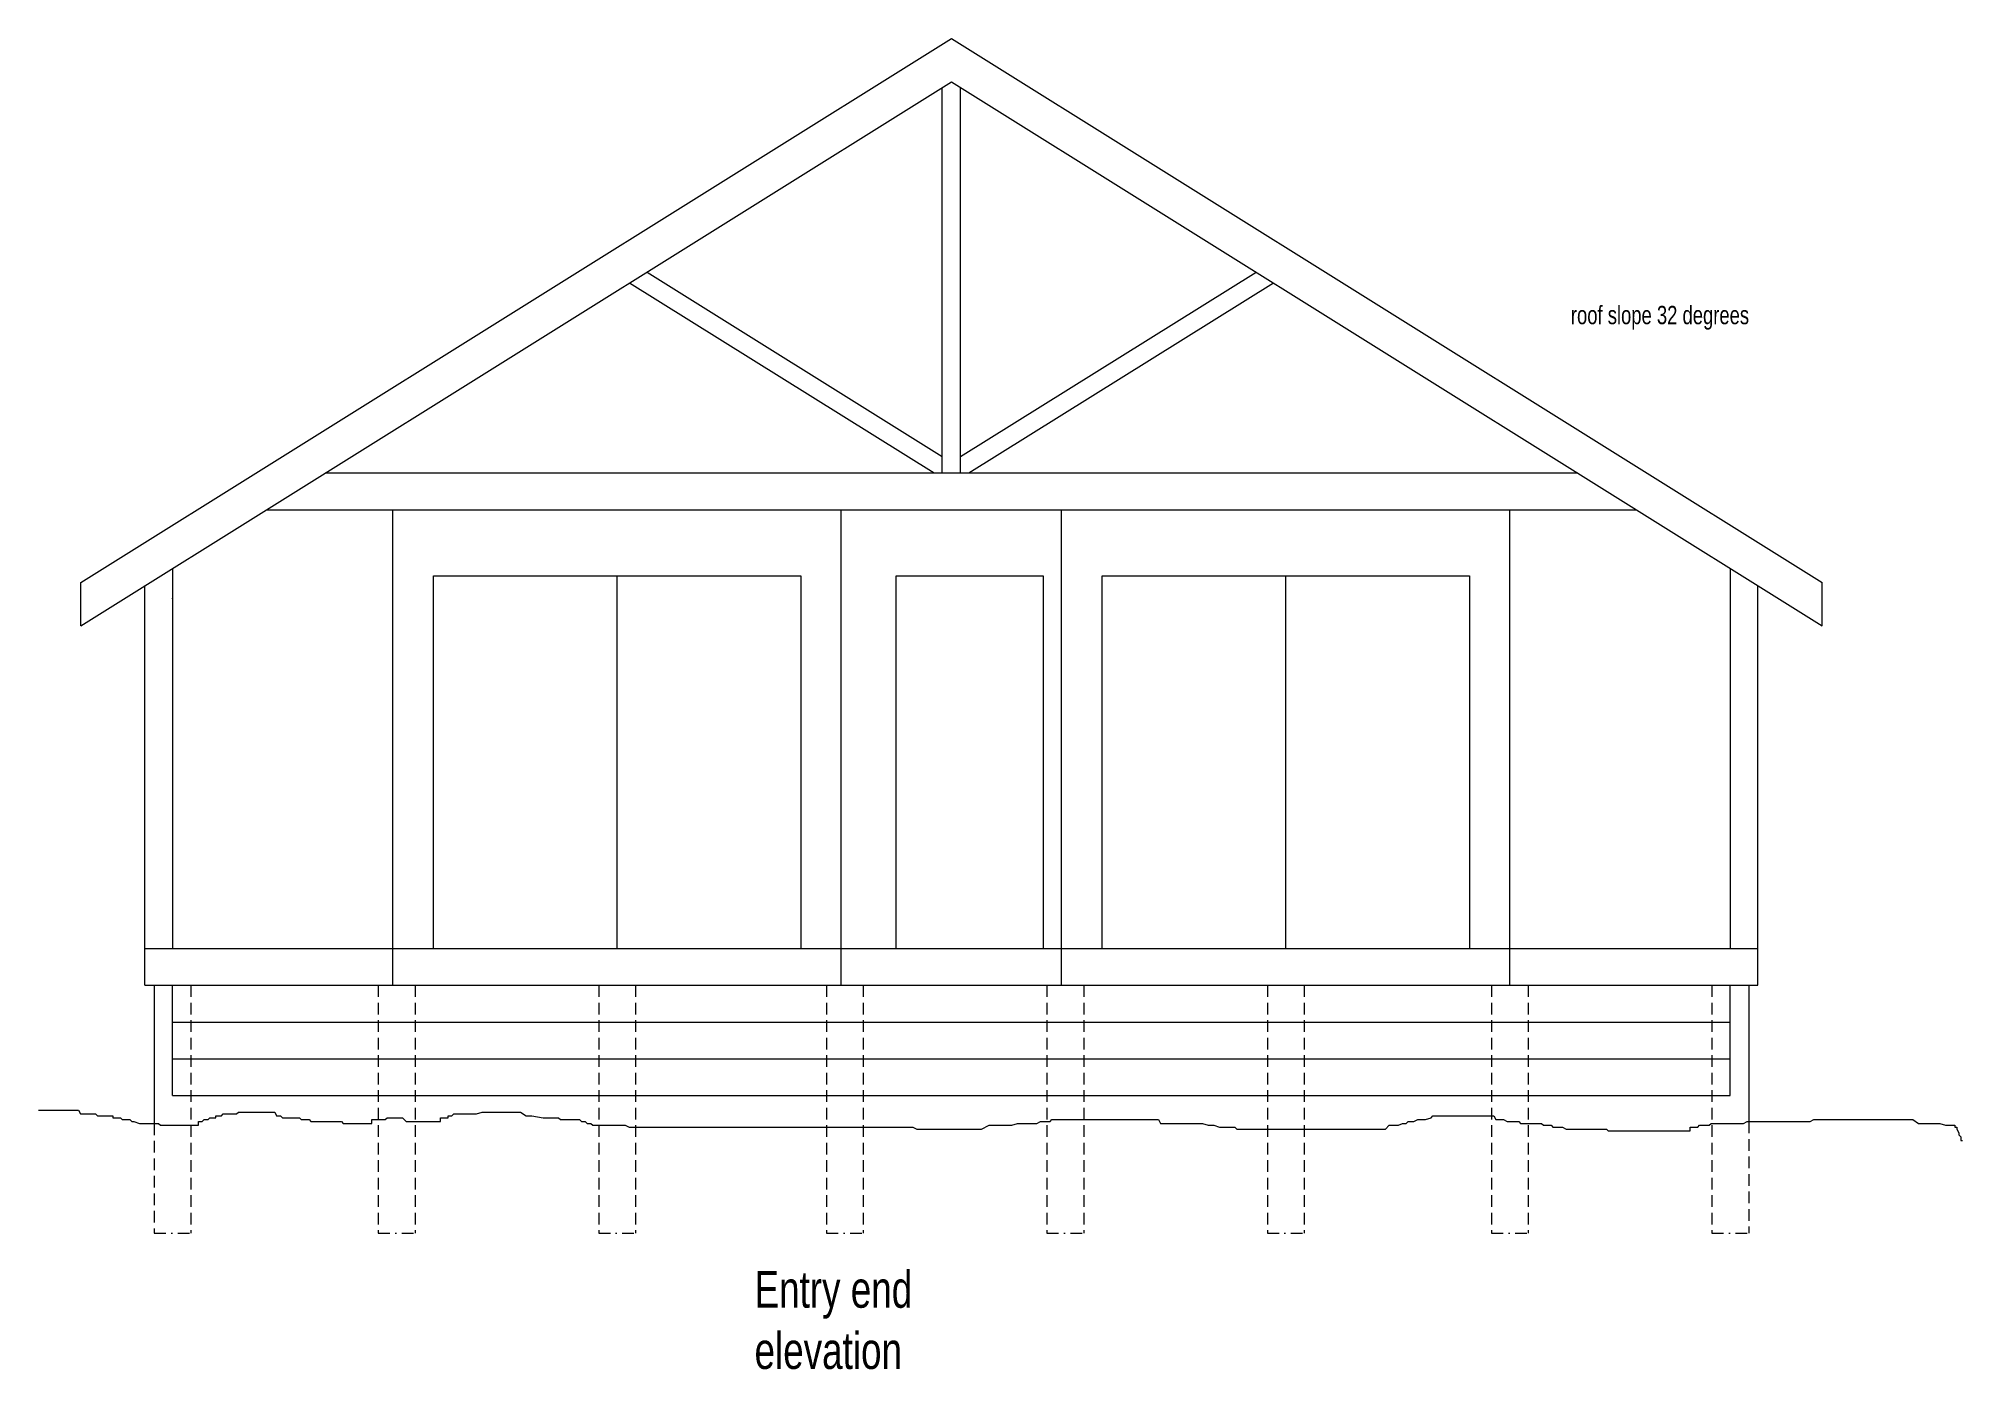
# Model space of a CAD drawing. Header units: centimetres. Extents: x 1623 to 2670, y -439 to 286.
import ezdxf

# ---------------------------------------------------------------- set-up
doc = ezdxf.new("R2010")
doc.units = ezdxf.units.CM
for name, pattern in [('DASHDOT2', [12.7, 6.35, -3.175, 0, -3.175]), ('DASHED2', [9.525, 6.35, -3.175]), ('DOT', [6.35, 0, -6.35])]:
    doc.linetypes.add(name, pattern=pattern)
doc.layers.get('0').update_dxf_attribs({"linetype": 'CONTINUOUS', "lineweight": 0})
for name, color, linetype, lineweight in [('bogus', 3, 'DOT', 0), ('deck', 222, 'CONTINUOUS', 0), ('dimesions', 5, 'CONTINUOUS', 0), ('text', 7, 'CONTINUOUS', 0)]:
    doc.layers.add(name, color=color, linetype=linetype, lineweight=lineweight)
doc.styles.get("Standard").update_dxf_attribs({"font": 'txt', "width": 0.75})

msp = doc.modelspace()

# ---------------------------------------------------------------- linework, layer by layer
for p, q in [((1815.7, 28.9), (2059.7, 28.9)), ((1815.7, 28.9), (2059.7, 28.9)), ((1815.7, -230.1), (1815.7, 28.9)), ((2059.7, -230.1), (2059.7, 28.9)), ((2179.7, 28.9), (2423.7, 28.9)), ((2179.7, -230.1), (2179.7, 28.9)), ((2423.7, -230.1), (2423.7, 28.9)), ((1837.7, -210.1), (1837.7, -7.1)), ((1837.7, -7.1), (2037.7, -7.1)), ((1937.7, -210.1), (1937.7, -7.1)), ((2037.7, -7.1), (2037.7, -210.1)), ((2201.7, -210.1), (2201.7, -7.1)), ((2201.7, -7.1), (2401.7, -7.1)), ((2301.7, -210.1), (2301.7, -7.1)), ((2401.7, -7.1), (2401.7, -210.1)), ((1815.7, -230.1), (2059.7, -230.1)), ((2179.7, -230.1), (2423.7, -230.1))]:
    msp.add_line(p, q)
at = {"layer": 'bogus'}
msp.add_point((1695.7, -19.4), dxfattribs=at)
at = {"layer": 'deck'}
for p, q in [((1645.7, -10.7), (2119.7, 285.5)), ((2119.7, 285.5), (2593.7, -10.7)), ((1645.7, -34.3), (2119.7, 261.9)), ((2119.7, 261.9), (2593.7, -34.3)), ((2114.7, 48.9), (2114.7, 258.8)), ((2124.7, 48.9), (2124.7, 258.8)), ((1954, 158.3), (2114.7, 57.9)), ((2124.7, 57.9), (2285.5, 158.3)), ((1944.5, 152.4), (2110.3, 48.9)), ((2129.2, 48.9), (2295, 152.4)), ((1778.7, 48.9), (2460.7, 48.9)), ((1746.7, 28.9), (2492.8, 28.9)), ((1695.7, -3), (1695.7, -210.1)), ((2089.7, -210.1), (2089.7, -7.1)), ((2089.7, -7.1), (2169.7, -7.1)), ((2169.7, -7.1), (2169.7, -210.1)), ((2543.7, -3), (2543.7, -210.1)), ((1645.7, -34.3), (1645.7, -10.7)), ((1680.7, -230.1), (1680.7, -12.4)), ((2558.7, -230.1), (2558.7, -12.4)), ((2593.7, -34.3), (2593.7, -10.7)), ((1680.7, -210.1), (2558.7, -210.1)), ((1680.7, -230.1), (2558.7, -230.1)), ((1685.7, -230.1), (1685.7, -305.3)), ((1695.7, -290.1), (1695.7, -230.1)), ((2543.7, -290.1), (2543.7, -230.1)), ((2553.7, -230.1), (2553.7, -304.3)), ((1695.7, -250.1), (2543.7, -250.1)), ((1695.7, -270.1), (2543.7, -270.1)), ((1695.7, -290.1), (2543.7, -290.1))]:
    msp.add_line(p, q, dxfattribs=at)
at = {"layer": 'deck', "linetype": 'DASHED2'}
for p, q in [((1705.7, -230.1), (1705.7, -365.1)), ((1807.7, -230.1), (1807.7, -365.1)), ((1827.7, -230.1), (1827.7, -365.1)), ((1927.7, -230.1), (1927.7, -365.1)), ((1947.7, -230.1), (1947.7, -365.1)), ((2051.7, -230.1), (2051.7, -365.1)), ((2071.7, -230.1), (2071.7, -365.1)), ((2171.7, -230.1), (2171.7, -365.1)), ((2191.7, -230.1), (2191.7, -365.1)), ((2291.7, -230.1), (2291.7, -365.1)), ((2311.7, -230.1), (2311.7, -365.1)), ((2413.7, -230.1), (2413.7, -365.1)), ((2433.7, -230.1), (2433.7, -365.1)), ((2533.7, -230.1), (2533.7, -365.1)), ((1685.7, -305.3), (1685.7, -365.1)), ((2553.7, -304.3), (2553.7, -365.1))]:
    msp.add_line(p, q, dxfattribs=at)
at = {"layer": 'deck', "linetype": 'DASHDOT2'}
for p, q in [((1685.7, -365.1), (1705.7, -365.1)), ((1807.7, -365.1), (1827.7, -365.1)), ((1927.7, -365.1), (1947.7, -365.1)), ((2051.7, -365.1), (2071.7, -365.1)), ((2171.7, -365.1), (2191.7, -365.1)), ((2291.7, -365.1), (2311.7, -365.1)), ((2413.7, -365.1), (2433.7, -365.1)), ((2533.7, -365.1), (2553.7, -365.1))]:
    msp.add_line(p, q, dxfattribs=at)
at = {"layer": 'deck'}
msp.add_lwpolyline([(1622.7, -298), (1624.8, -298), (1625.8, -298), (1626.9, -298), (1628.9, -298), (1631, -298), (1632, -298), (1633.1, -298), (1635.2, -298), (1637.2, -298), (1638.3, -298), (1640.3, -298), (1642.4, -298), (1643.5, -298), (1644.5, -298), (1645.5, -300.1), (1647.6, -300.1), (1648.6, -300.1), (1649.7, -300.1), (1650.7, -300.1), (1651.8, -300.1), (1652.8, -300.1), (1653.8, -300.1), (1654.9, -301.1), (1655.9, -301.1), (1656.9, -301.1), (1658, -301.1), (1659, -301.1), (1660, -301.1), (1661.1, -301.1), (1663.2, -301.1), (1663.2, -302.2), (1664.2, -302.2), (1665.2, -302.2), (1666.3, -302.2), (1667.3, -302.2), (1668.3, -303.2), (1669.4, -303.2), (1670.4, -303.2), (1672.5, -303.2), (1673.5, -304.3), (1674.6, -304.3), (1677.7, -305.3), (1679.8, -305.3), (1681.8, -305.3), (1684.9, -305.3), (1688, -305.3), (1689.1, -306.3), (1691.2, -306.3), (1692.2, -306.3), (1693.2, -306.3), (1694.3, -306.3), (1695.3, -306.3), (1696.3, -306.3), (1697.4, -306.3), (1698.4, -306.3), (1699.5, -306.3), (1700.5, -306.3), (1701.5, -306.3), (1702.6, -306.3), (1703.6, -306.3), (1704.6, -306.3), (1705.7, -306.3), (1706.7, -306.3), (1707.8, -306.3), (1708.8, -306.3), (1709.8, -306.3), (1709.8, -304.3), (1710.9, -304.3), (1711.9, -304.3), (1712.9, -303.2), (1714, -303.2), (1715, -303.2), (1716, -302.2), (1717.1, -302.2), (1718.1, -302.2), (1719.2, -302.2), (1719.2, -301.1), (1721.2, -301.1), (1722.3, -301.1), (1723.3, -300.1), (1724.3, -300.1), (1725.4, -300.1), (1726.4, -300.1), (1727.5, -300.1), (1729.5, -300.1), (1730.6, -300.1), (1731.6, -299.1), (1732.6, -299.1), (1733.7, -299.1), (1734.7, -299.1), (1735.8, -299.1), (1736.8, -299.1), (1737.8, -299.1), (1738.9, -299.1), (1739.9, -299.1), (1740.9, -299.1), (1742, -299.1), (1743, -299.1), (1744, -299.1), (1745.1, -299.1), (1746.1, -299.1), (1747.2, -299.1), (1749.2, -299.1), (1751.3, -299.1), (1752.3, -301.1), (1753.4, -301.1), (1754.4, -301.1), (1755.5, -302.2), (1756.5, -302.2), (1758.6, -302.2), (1759.6, -302.2), (1760.6, -302.2), (1761.7, -302.2), (1762.7, -302.2), (1763.7, -302.2), (1764.8, -302.2), (1765.8, -303.2), (1766.9, -303.2), (1767.9, -303.2), (1768.9, -303.2), (1770, -303.2), (1771, -304.3), (1772, -304.3), (1773.1, -304.3), (1775.2, -304.3), (1776.2, -304.3), (1777.2, -304.3), (1778.3, -304.3), (1779.3, -304.3), (1780.3, -304.3), (1782.4, -304.3), (1783.5, -304.3), (1784.5, -304.3), (1785.5, -304.3), (1787.6, -304.3), (1788.6, -305.3), (1789.7, -305.3), (1790.7, -305.3), (1791.7, -305.3), (1792.8, -305.3), (1793.8, -305.3), (1794.9, -305.3), (1795.9, -305.3), (1796.9, -305.3), (1798, -305.3), (1799, -305.3), (1800, -305.3), (1801.1, -305.3), (1802.1, -305.3), (1803.2, -305.3), (1804.2, -305.3), (1804.2, -303.2), (1805.2, -303.2), (1806.3, -303.2), (1807.3, -303.2), (1809.4, -303.2), (1811.5, -303.2), (1812.5, -302.2), (1813.5, -302.2), (1814.6, -302.2), (1815.6, -302.2), (1816.6, -302.2), (1818.7, -302.2), (1820.8, -302.2), (1822.9, -304.3), (1826, -304.3), (1827, -304.3), (1828, -304.3), (1829.1, -304.3), (1830.1, -304.3), (1831.2, -304.3), (1832.2, -304.3), (1833.2, -304.3), (1835.3, -304.3), (1836.3, -304.3), (1837.4, -304.3), (1838.4, -304.3), (1839.5, -304.3), (1840.5, -304.3), (1841.5, -304.3), (1841.5, -302.2), (1842.6, -302.2), (1843.6, -302.2), (1844.6, -302.2), (1845.7, -302.2), (1845.7, -301.1), (1846.7, -301.1), (1847.7, -301.1), (1848.8, -300.1), (1849.8, -300.1), (1850.9, -300.1), (1851.9, -300.1), (1852.9, -300.1), (1854, -300.1), (1855, -300.1), (1858.1, -300.1), (1859.2, -300.1), (1861.2, -300.1), (1864.3, -299.1), (1866.4, -299.1), (1868.5, -299.1), (1871.6, -299.1), (1874.7, -299.1), (1876.8, -299.1), (1879.9, -299.1), (1882, -299.1), (1885.1, -299.1), (1888.2, -301.1), (1891.3, -301.1), (1897.5, -302.2), (1899.6, -302.2), (1904.8, -302.2), (1905.8, -302.2), (1906.9, -303.2), (1907.9, -303.2), (1908.9, -303.2), (1910, -303.2), (1911, -303.2), (1912, -303.2), (1913.1, -303.2), (1914.1, -303.2), (1916.2, -303.2), (1917.2, -303.2), (1918.3, -304.3), (1919.3, -304.3), (1920.3, -304.3), (1921.4, -305.3), (1922.4, -305.3), (1923.4, -305.3), (1924.5, -306.3), (1926.6, -306.3), (1927.6, -306.3), (1928.6, -306.3), (1931.7, -306.3), (1934.9, -306.3), (1936.9, -306.3), (1939, -306.3), (1942.1, -306.3), (1944.2, -307.4), (1945.2, -307.4), (1946.3, -307.4), (1947.3, -307.4), (1948.3, -307.4), (1949.4, -307.4), (1950.4, -307.4), (1951.4, -307.4), (1952.5, -307.4), (1953.5, -307.4), (1955.6, -307.4), (1956.6, -307.4), (1957.7, -307.4), (1958.7, -307.4), (1959.7, -307.4), (1961.8, -307.4), (1962.9, -307.4), (1963.9, -307.4), (1964.9, -307.4), (1966, -307.4), (1967, -307.4), (1968, -307.4), (1969.1, -307.4), (1970.1, -307.4), (1971.2, -307.4), (1972.2, -307.4), (1973.2, -307.4), (1975.3, -307.4), (1977.4, -307.4), (1980.5, -307.4), (1982.6, -307.4), (1985.7, -307.4), (1987.7, -307.4), (1989.8, -307.4), (1991.9, -307.4), (1995, -307.4), (1998.1, -307.4), (2000.2, -307.4), (2003.3, -307.4), (2005.4, -307.4), (2007.4, -307.4), (2009.5, -307.4), (2010.6, -307.4), (2011.6, -307.4), (2013.7, -307.4), (2014.7, -307.4), (2015.7, -307.4), (2016.8, -307.4), (2017.8, -307.4), (2019.9, -307.4), (2022, -307.4), (2023, -307.4), (2025.1, -307.4), (2026.1, -307.4), (2028.2, -307.4), (2029.2, -307.4), (2030.3, -307.4), (2031.3, -307.4), (2032.3, -307.4), (2033.4, -307.4), (2034.4, -307.4), (2035.4, -307.4), (2036.5, -307.4), (2037.5, -307.4), (2039.6, -307.4), (2042.7, -307.4), (2044.8, -307.4), (2047.9, -307.4), (2051, -307.4), (2054.1, -307.4), (2056.2, -307.4), (2059.3, -307.4), (2061.4, -307.4), (2065.5, -307.4), (2068.6, -307.4), (2070.7, -307.4), (2072.8, -307.4), (2074.9, -307.4), (2076.9, -307.4), (2079, -307.4), (2081.1, -307.4), (2083.1, -307.4), (2086.3, -307.4), (2088.3, -307.4), (2091.4, -307.4), (2092.5, -307.4), (2094.6, -307.4), (2095.6, -307.4), (2097.7, -307.4), (2098.7, -307.4), (2100.8, -308.4), (2101.8, -308.4), (2102.9, -308.4), (2103.9, -308.4), (2104.9, -308.4), (2106, -308.4), (2107, -308.4), (2108, -308.4), (2109.1, -308.4), (2110.1, -308.4), (2111.1, -308.4), (2112.2, -308.4), (2114.3, -308.4), (2116.3, -308.4), (2118.4, -308.4), (2120.5, -308.4), (2122.6, -308.4), (2123.6, -308.4), (2124.6, -308.4), (2126.7, -308.4), (2127.7, -308.4), (2128.8, -308.4), (2130.9, -308.4), (2134, -308.4), (2136, -308.4), (2140.2, -306.3), (2144.3, -306.3), (2147.4, -306.3), (2149.5, -306.3), (2152.6, -306.3), (2155.7, -305.3), (2158.8, -305.3), (2160.9, -305.3), (2163, -305.3), (2165.1, -305.3), (2166.1, -305.3), (2168.2, -304.3), (2169.2, -304.3), (2170.3, -304.3), (2171.3, -304.3), (2173.4, -304.3), (2174.4, -303.2), (2175.4, -303.2), (2176.5, -303.2), (2178.6, -303.2), (2180.6, -303.2), (2181.7, -303.2), (2182.7, -303.2), (2184.8, -303.2), (2185.8, -303.2), (2186.8, -303.2), (2188.9, -303.2), (2191, -303.2), (2192, -303.2), (2194.1, -303.2), (2196.2, -303.2), (2199.3, -303.2), (2200.3, -303.2), (2202.4, -303.2), (2207.6, -303.2), (2211.7, -303.2), (2213.8, -303.2), (2215.9, -303.2), (2218, -303.2), (2221.1, -303.2), (2223.1, -303.2), (2224.2, -303.2), (2226.3, -303.2), (2227.3, -303.2), (2230.4, -303.2), (2231.4, -303.2), (2232.5, -303.2), (2233.5, -305.3), (2235.6, -305.3), (2236.6, -305.3), (2237.7, -305.3), (2239.7, -305.3), (2241.8, -305.3), (2243.9, -305.3), (2246, -305.3), (2248, -305.3), (2250.1, -305.3), (2252.2, -305.3), (2256.3, -305.3), (2259.4, -306.3), (2260.5, -306.3), (2262.6, -306.3), (2265.7, -307.4), (2267.7, -307.4), (2270.8, -307.4), (2274, -307.4), (2275, -308.4), (2276, -308.4), (2277.1, -308.4), (2278.1, -308.4), (2279.1, -308.4), (2280.2, -308.4), (2281.2, -308.4), (2282.3, -308.4), (2283.3, -308.4), (2284.3, -308.4), (2285.4, -308.4), (2287.4, -308.4), (2288.5, -308.4), (2289.5, -308.4), (2291.6, -308.4), (2294.7, -308.4), (2296.8, -308.4), (2297.8, -308.4), (2299.9, -308.4), (2302, -308.4), (2303, -308.4), (2304, -308.4), (2305.1, -308.4), (2307.1, -308.4), (2309.2, -308.4), (2312.3, -308.4), (2313.4, -308.4), (2317.5, -308.4), (2319.6, -308.4), (2320.6, -308.4), (2322.7, -308.4), (2324.8, -308.4), (2325.8, -308.4), (2326.8, -308.4), (2328.9, -308.4), (2330, -308.4), (2331, -308.4), (2333.1, -308.4), (2334.1, -308.4), (2335.1, -308.4), (2337.2, -308.4), (2339.3, -308.4), (2340.3, -308.4), (2341.4, -308.4), (2343.4, -308.4), (2344.5, -308.4), (2345.5, -308.4), (2346.5, -308.4), (2347.6, -308.4), (2349.7, -308.4), (2350.7, -308.4), (2352.8, -308.4), (2353.8, -308.4), (2354.8, -308.4), (2355.9, -308.4), (2358, -306.3), (2360, -306.3), (2361.1, -306.3), (2362.1, -306.3), (2363.1, -306.3), (2365.2, -305.3), (2366.3, -305.3), (2367.3, -305.3), (2368.3, -304.3), (2369.4, -304.3), (2370.4, -304.3), (2371.4, -304.3), (2373.5, -303.2), (2374.5, -303.2), (2375.6, -303.2), (2377.7, -303.2), (2380.8, -302.2), (2381.8, -301.1), (2383.9, -301.1), (2388, -301.1), (2390.1, -301.1), (2391.1, -301.1), (2393.2, -301.1), (2394.3, -301.1), (2398.4, -301.1), (2399.4, -301.1), (2401.5, -301.1), (2402.5, -301.1), (2403.6, -301.1), (2404.6, -301.1), (2405.7, -301.1), (2406.7, -301.1), (2407.7, -301.1), (2408.8, -301.1), (2410.8, -301.1), (2411.9, -301.1), (2412.9, -301.1), (2415, -301.1), (2416, -303.2), (2417.1, -303.2), (2419.1, -303.2), (2420.2, -303.2), (2422.2, -304.3), (2423.3, -304.3), (2424.3, -304.3), (2426.4, -304.3), (2427.4, -304.3), (2428.5, -304.3), (2429.5, -305.3), (2430.5, -305.3), (2431.6, -305.3), (2432.6, -305.3), (2433.7, -305.3), (2434.7, -305.3), (2437.8, -305.3), (2439.9, -305.3), (2440.9, -305.3), (2442, -306.3), (2443, -306.3), (2446.1, -306.3), (2447.1, -307.4), (2448.2, -307.4), (2450.2, -307.4), (2452.3, -307.4), (2454.4, -308.4), (2456.5, -308.4), (2458.5, -308.4), (2460.6, -308.4), (2461.7, -308.4), (2462.7, -308.4), (2463.7, -308.4), (2465.8, -308.4), (2466.8, -308.4), (2467.9, -308.4), (2468.9, -308.4), (2470, -308.4), (2471, -308.4), (2473.1, -308.4), (2474.1, -308.4), (2476.2, -308.4), (2477.2, -309.4), (2478.2, -309.4), (2480.3, -309.4), (2482.4, -309.4), (2483.4, -309.4), (2485.5, -309.4), (2486.5, -309.4), (2488.6, -309.4), (2490.7, -309.4), (2491.7, -309.4), (2493.8, -309.4), (2494.8, -309.4), (2498, -309.4), (2499, -309.4), (2501.1, -309.4), (2502.1, -309.4), (2503.1, -309.4), (2504.2, -309.4), (2506.2, -309.4), (2508.3, -309.4), (2510.4, -309.4), (2511.4, -309.4), (2512.5, -309.4), (2514.5, -309.4), (2515.6, -309.4), (2517.7, -309.4), (2519.7, -309.4), (2520.8, -309.4), (2521.8, -309.4), (2521.8, -307.4), (2522.8, -307.4), (2523.9, -307.4), (2524.9, -307.4), (2526, -307.4), (2527, -306.3), (2528, -306.3), (2529.1, -306.3), (2530.1, -306.3), (2531.1, -306.3), (2532.2, -306.3), (2533.2, -305.3), (2535.3, -305.3), (2536.3, -305.3), (2537.4, -305.3), (2539.4, -305.3), (2540.5, -305.3), (2541.5, -305.3), (2543.6, -305.3), (2546.7, -305.3), (2548.8, -305.3), (2550.8, -305.3), (2552.9, -304.3), (2553.9, -304.3), (2555, -304.3), (2556, -304.3), (2557.1, -304.3), (2558.1, -304.3), (2559.1, -304.3), (2561.2, -304.3), (2563.3, -304.3), (2564.3, -304.3), (2565.4, -304.3), (2566.4, -304.3), (2567.4, -304.3), (2569.5, -304.3), (2571.6, -304.3), (2572.6, -304.3), (2574.7, -304.3), (2575.7, -304.3), (2576.8, -304.3), (2577.8, -304.3), (2579.9, -304.3), (2580.9, -304.3), (2581.9, -304.3), (2583, -304.3), (2584, -304.3), (2586.1, -304.3), (2587.1, -304.3), (2589.2, -303.2), (2592.3, -303.2), (2594.4, -303.2), (2595.4, -303.2), (2596.5, -303.2), (2597.5, -303.2), (2598.5, -303.2), (2599.6, -303.2), (2600.6, -303.2), (2602.7, -303.2), (2604.8, -303.2), (2605.8, -303.2), (2607.9, -303.2), (2609.9, -303.2), (2611, -303.2), (2612, -303.2), (2614.1, -303.2), (2617.2, -303.2), (2619.3, -303.2), (2621.4, -303.2), (2624.5, -303.2), (2626.5, -303.2), (2629.7, -303.2), (2630.7, -303.2), (2631.7, -303.2), (2632.8, -303.2), (2633.8, -303.2), (2634.8, -303.2), (2635.9, -303.2), (2640, -303.2), (2643.1, -303.2), (2646.2, -305.3), (2649.4, -305.3), (2657.7, -305.3), (2660.8, -306.3), (2663.9, -306.3), (2664.9, -306.3), (2665.9, -306.3), (2665.9, -307.4), (2667, -307.4), (2667, -308.4), (2668, -310.5), (2668, -311.5), (2669.1, -312.6), (2669.1, -313.6), (2669.1, -314.6), (2670.1, -314.6)], dxfattribs=at)

# ---------------------------------------------------------------- texts
at = {"layer": 'dimesions', "insert": (2456.9, 126.9), "char_height": 10, "width": 100, "attachment_point": 7}
msp.add_mtext('roof slope 32 degrees', dxfattribs=at)
at = {"layer": 'text', "insert": (2012.5, -439.3), "char_height": 20, "width": 100, "attachment_point": 7}
msp.add_mtext('Entry end elevation', dxfattribs=at)

doc.saveas('drawing.dxf')
